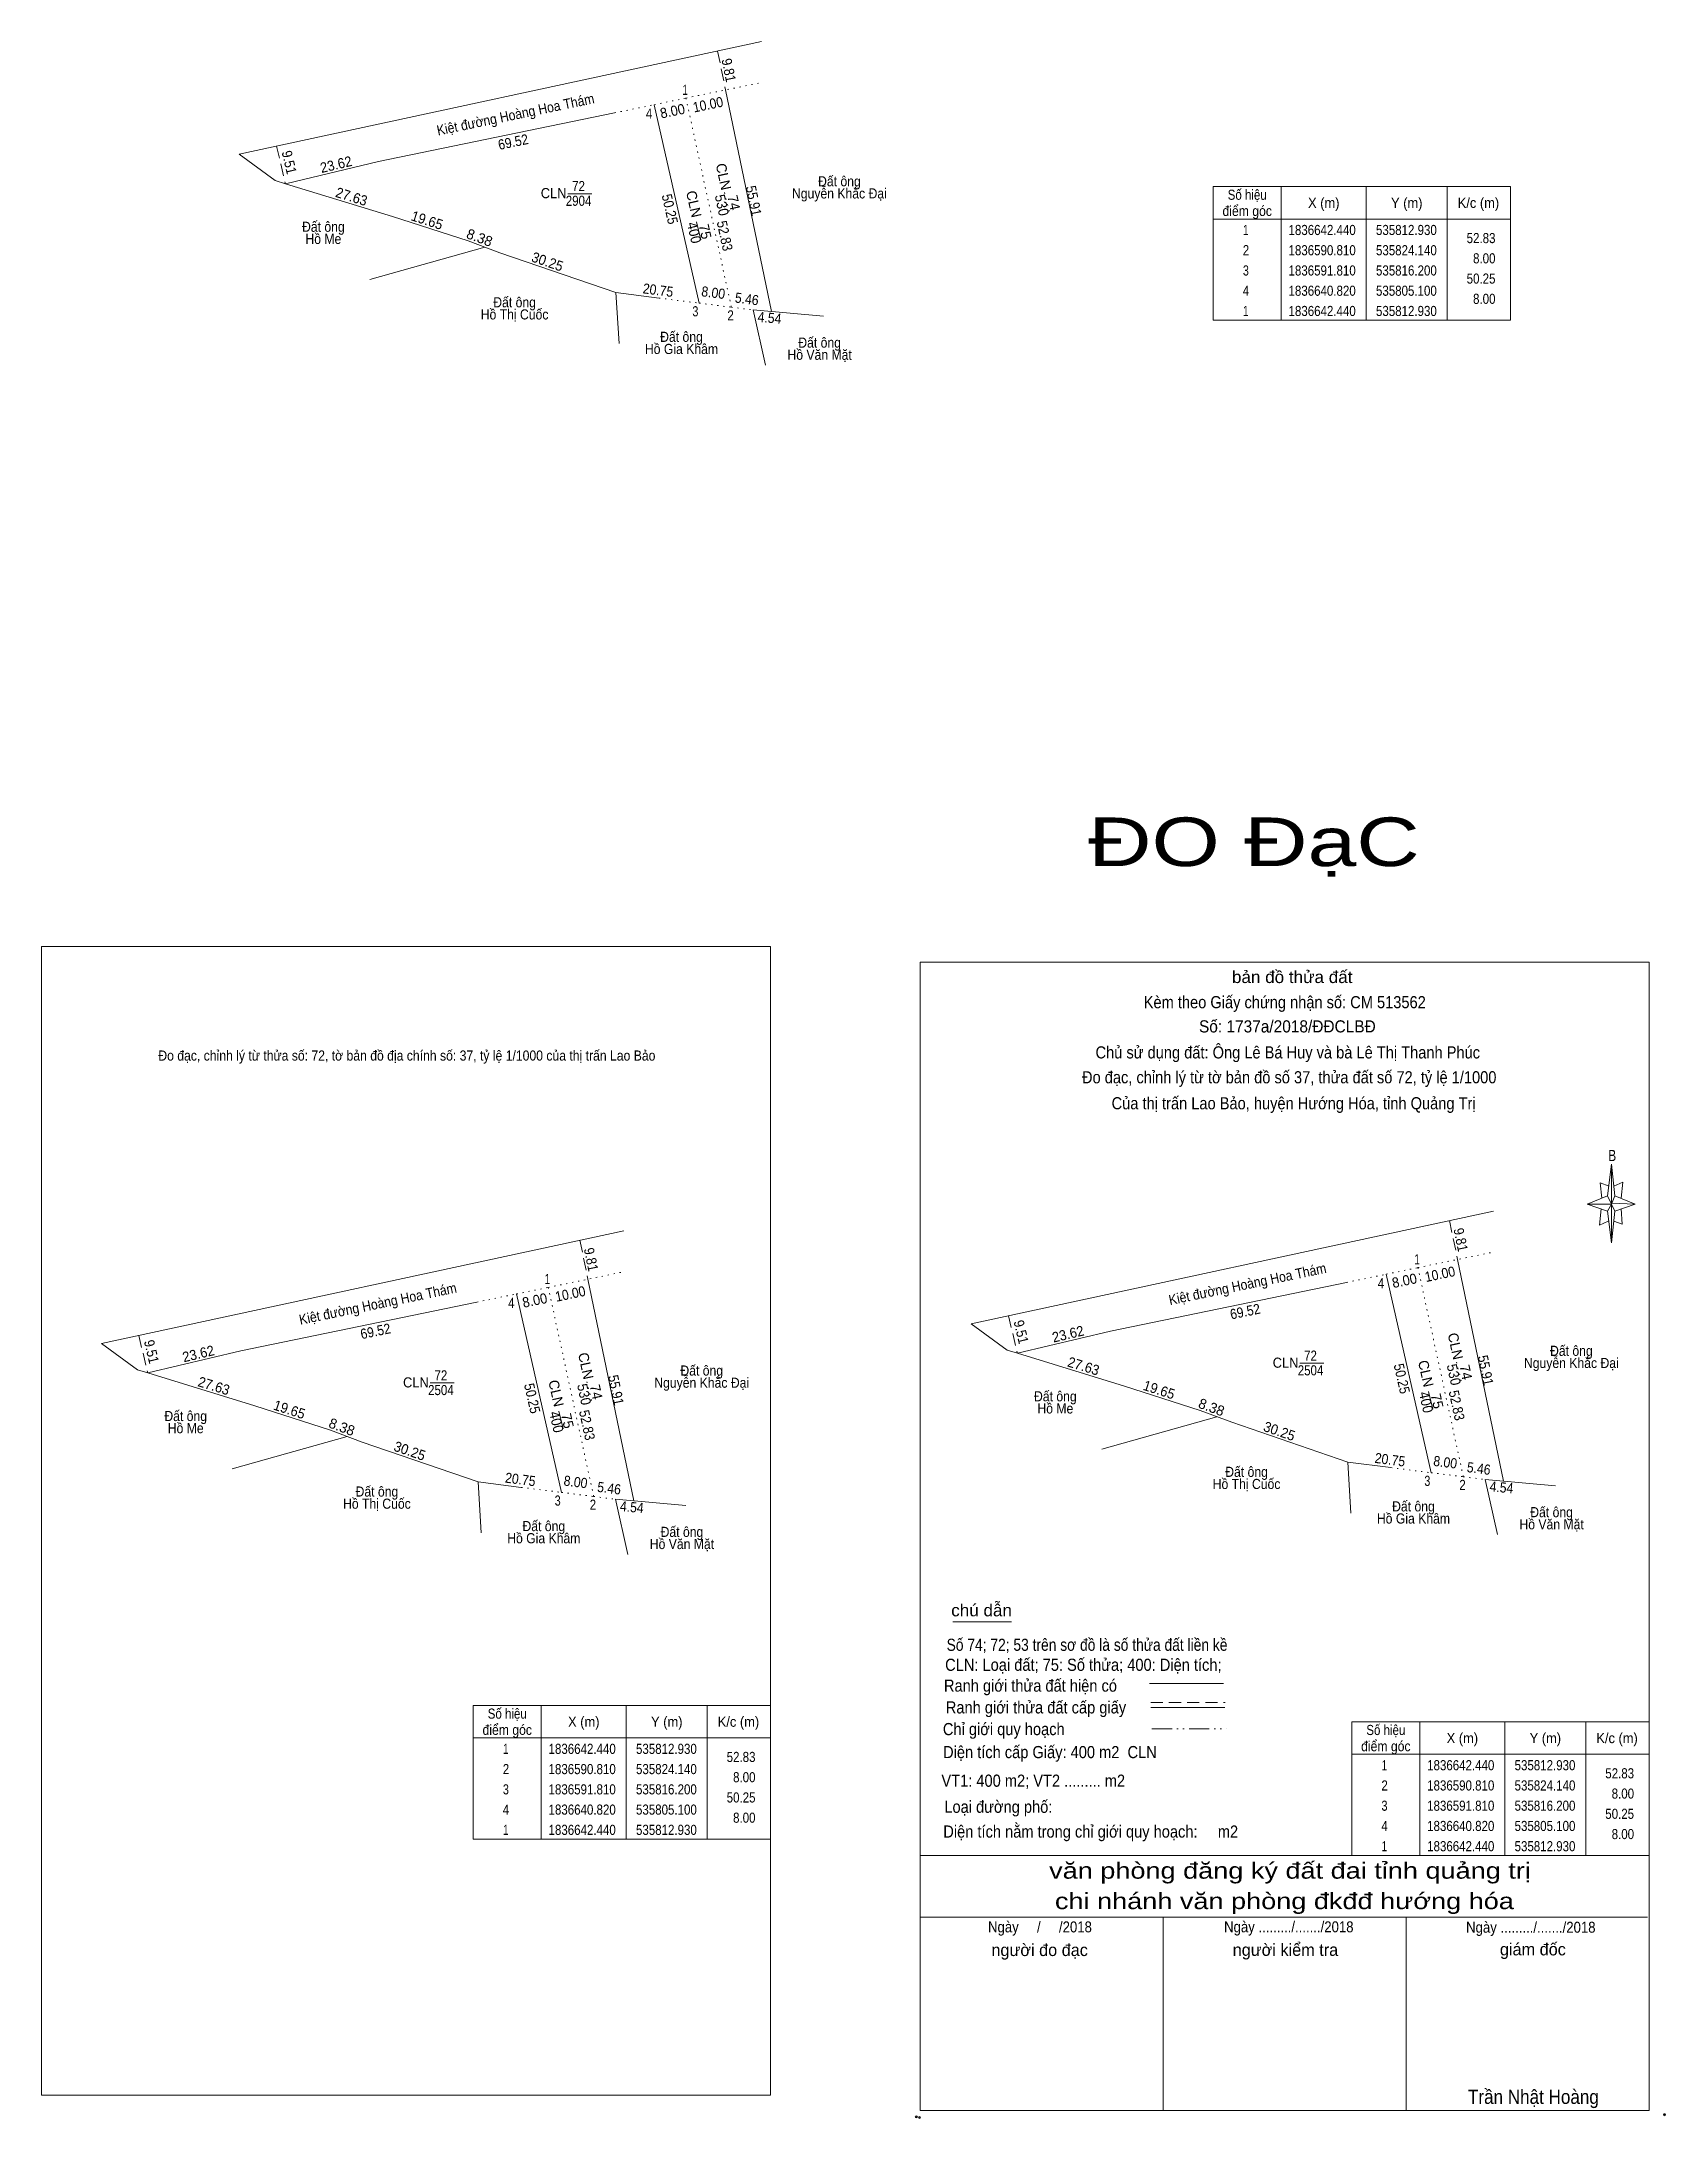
# Model space of a CAD drawing. Header units: metres. Extents: x 535654 to 536055, y 1836144 to 1836656.
import ezdxf
from ezdxf.enums import TextEntityAlignment as Align

# ---------------------------------------------------------------- set-up
doc = ezdxf.new("R2010")
doc.units = ezdxf.units.M
doc.header["$PDMODE"] = 32
doc.header["$PDSIZE"] = 0.5
for name, pattern in [('DASH_DOUBLE_DOT', [9.2, 5, -1.2, 0.3, -1.2, 0.3, -1.2]), ('DOTTED', [1.5, 0.3, -1.2]), ('MEDIUM_DASHED', [4.5, 3, -1.5])]:
    doc.linetypes.add(name, pattern=pattern)
for name, color, linetype, lineweight in [('10', 7, 'DOTTED', 13), ('17', 7, 'Continuous', 13), ('5', 7, 'Continuous', 13), ('51', 7, 'Continuous', 13), ('6', 7, 'Continuous', 13), ('63', 7, 'Continuous', 13)]:
    doc.layers.add(name, color=color, linetype=linetype, lineweight=lineweight)
doc.layers.add('7', color=7, linetype='Continuous')

msp = doc.modelspace()

# ---------------------------------------------------------------- linework, layer by layer
at = {"layer": '10'}
for p, q in [((535812.93, 1836642.44), (535831.02, 1836646.17)), ((535795.31, 1836638.8), (535805.1, 1836640.82)), ((535805.1, 1836640.82), (535812.93, 1836642.44)), ((535812.93, 1836642.44), (535824.14, 1836590.81)), ((535822.43, 1836619.13), (535823.81, 1836613.84)), ((535806.28, 1836593.06), (535816.2, 1836591.81)), ((535816.2, 1836591.81), (535824.14, 1836590.81)), ((535824.14, 1836590.81), (535829.56, 1836590.12)), ((535993.68, 1836353.64), (536011.77, 1836357.37)), ((535778.93, 1836348.77), (535797.02, 1836352.5)), ((535976.06, 1836350), (535985.85, 1836352.02)), ((535985.85, 1836352.02), (535993.68, 1836353.64)), ((535993.68, 1836353.64), (536004.89, 1836302.01)), ((535761.31, 1836345.13), (535771.1, 1836347.15)), ((535771.1, 1836347.15), (535778.93, 1836348.77)), ((535778.93, 1836348.77), (535790.14, 1836297.14)), ((536003.18, 1836330.33), (536004.56, 1836325.04)), ((535788.43, 1836325.46), (535789.81, 1836320.17)), ((535987.03, 1836304.26), (535996.95, 1836303.01)), ((535996.95, 1836303.01), (536004.89, 1836302.01)), ((536004.89, 1836302.01), (536010.31, 1836301.32)), ((535772.28, 1836299.39), (535782.2, 1836298.14)), ((535782.2, 1836298.14), (535790.14, 1836297.14)), ((535790.14, 1836297.14), (535795.56, 1836296.45))]:
    msp.add_line(p, q, dxfattribs=at)
at = {"layer": '10', "linetype": 'Continuous'}
for p, q in [((535763.3, 1836605.63), (535734.87, 1836597.61)), ((535796.4, 1836581.85), (535795.62, 1836594.41)), ((535944.05, 1836316.83), (535915.62, 1836308.81)), ((535729.3, 1836311.96), (535700.87, 1836303.94)), ((535977.15, 1836293.05), (535976.37, 1836305.61)), ((535762.4, 1836288.18), (535761.62, 1836300.74))]:
    msp.add_line(p, q, dxfattribs=at)
for points in [[(535822.72, 1836644.46), (535834.08, 1836589.72), (535829.56, 1836590.12)], [(535806.28, 1836593.06), (535795.62, 1836594.41), (535767.01, 1836604.25), (535759.15, 1836607.17), (535740.45, 1836613.21), (535714.03, 1836621.3), (535737.01, 1836626.75), (535795.31, 1836638.8)], [(535714.03, 1836621.3), (535711.48, 1836622.08), (535702.61, 1836628.56)], [(535846.88, 1836588.59), (535829.56, 1836590.12), (535832.55, 1836576.51)], [(536003.47, 1836355.66), (536014.83, 1836300.92), (536010.31, 1836301.32)], [(535788.72, 1836350.79), (535800.08, 1836296.05), (535795.56, 1836296.45)], [(535987.03, 1836304.26), (535976.37, 1836305.61), (535947.76, 1836315.45), (535939.9, 1836318.37), (535921.2, 1836324.41), (535894.78, 1836332.5), (535917.76, 1836337.95), (535976.06, 1836350)], [(535772.28, 1836299.39), (535761.62, 1836300.74), (535733.01, 1836310.58), (535725.15, 1836313.5), (535706.45, 1836319.54), (535680.03, 1836327.63), (535703.01, 1836333.08), (535761.31, 1836345.13)], [(535894.78, 1836332.5), (535892.23, 1836333.28), (535883.36, 1836339.76)], [(535680.03, 1836327.63), (535677.48, 1836328.41), (535668.61, 1836334.89)], [(536027.63, 1836299.79), (536010.31, 1836301.32), (536013.3, 1836287.71)], [(535812.88, 1836294.92), (535795.56, 1836296.45), (535798.55, 1836282.84)]]:
    msp.add_lwpolyline(points, dxfattribs=at)
at = {"layer": '17'}
msp.add_line((535878.84, 1836266.18), (535893.32, 1836266.18), dxfattribs=at)
at = {"layer": '5'}
for p, q in [((536040.5, 1836371.36), (536041.5, 1836379.16)), ((536040.5, 1836367.56), (536035.5, 1836369.36)), ((536042.3, 1836367.56), (536041.5, 1836359.76)), ((536042.3, 1836371.36), (536047.3, 1836369.36)), ((536043.9, 1836368.16), (536044.1, 1836364.36)), ((536044.1, 1836364.36), (536042.1, 1836365.16)), ((535870.76, 1836208.48), (536050.76, 1836208.48)), ((535870.76, 1836193.28), (536050.36, 1836193.28)), ((535870.76, 1836193.28), (536050.36, 1836193.28)), ((535870.76, 1836193.28), (536050.36, 1836193.28)), ((535930.76, 1836145.48), (535930.76, 1836193.28)), ((535990.76, 1836145.48), (535990.76, 1836193.28))]:
    msp.add_line(p, q, dxfattribs=at)
for points in [[(535653.8, 1836432.94), (535833.8, 1836432.94), (535833.8, 1836149.34), (535653.8, 1836149.34)], [(535870.76, 1836429.08), (536050.76, 1836429.08), (536050.76, 1836145.48), (535870.76, 1836145.48)], [(536041.5, 1836379.16), (536042.3, 1836371.36), (536041.5, 1836369.36)], [(536041.5, 1836369.36), (536035.5, 1836369.36), (536040.5, 1836371.36), (536042.3, 1836367.56), (536047.3, 1836369.36), (536041.5, 1836369.56)], [(536041.5, 1836369.36), (536041.5, 1836359.76), (536040.5, 1836367.56)]]:
    msp.add_lwpolyline(points, close=True, dxfattribs=at)
for points in [[(536040.9, 1836373.76), (536038.7, 1836374.56), (536039.1, 1836370.76)], [(536042.1, 1836373.76), (536044.3, 1836374.76), (536043.9, 1836370.76)], [(536041.5, 1836369.36), (536040.5, 1836371.36), (536035.5, 1836369.36)], [(536038.9, 1836368.16), (536038.5, 1836364.16), (536040.7, 1836365.16)], [(536041.5, 1836369.36), (536042.3, 1836367.56), (536047.3, 1836369.36)], [(536050.76, 1836145.48), (535870.76, 1836145.48), (535870.76, 1836193.28)]]:
    msp.add_lwpolyline(points, dxfattribs=at)
for p in [(535869.82, 1836143.94), (535870.62, 1836143.8)]:
    msp.add_point(p, dxfattribs=at)
at = {"layer": '51'}
for p, q in [((535805.1, 1836640.82), (535816.2, 1836591.81)), ((535985.85, 1836352.02), (535996.95, 1836303.01)), ((535771.1, 1836347.15), (535782.2, 1836298.14))]:
    msp.add_line(p, q, dxfattribs=at)
at = {"layer": '6'}
for p, q in [((535927.42, 1836250.92), (535945.7, 1836250.92)), ((535927.7, 1836245.06), (535945.98, 1836245.06))]:
    msp.add_line(p, q, dxfattribs=at)
at = {"layer": '6', "linetype": 'MEDIUM_DASHED'}
msp.add_line((535927.7, 1836246.3), (535946.1, 1836246.3), dxfattribs=at)
at = {"layer": '6'}
msp.add_point((536054.56, 1836144.48), dxfattribs=at)
at = {"layer": '63'}
for p, q in [((535702.61, 1836628.56), (535831.59, 1836656.41)), ((535783.75, 1836618.83), (535789.73, 1836618.83)), ((535959.93, 1836620.58), (535959.93, 1836587.58)), ((535980.93, 1836620.58), (535980.93, 1836587.58)), ((536000.93, 1836620.58), (536000.93, 1836587.58)), ((535815.55, 1836611.86), (535816.61, 1836607.48)), ((535943.13, 1836612.58), (536016.53, 1836612.58)), ((535883.36, 1836339.76), (536012.34, 1836367.61)), ((535668.61, 1836334.89), (535797.59, 1836362.74)), ((535964.5, 1836330.03), (535970.48, 1836330.03)), ((535749.75, 1836325.16), (535755.73, 1836325.16)), ((535996.3, 1836323.06), (535997.36, 1836318.68)), ((535781.55, 1836318.19), (535782.61, 1836313.81)), ((535777.2, 1836245.52), (535777.2, 1836212.52)), ((535798.2, 1836245.52), (535798.2, 1836212.52)), ((535818.2, 1836245.52), (535818.2, 1836212.52)), ((535994.16, 1836241.48), (535994.16, 1836208.48)), ((536015.16, 1836241.48), (536015.16, 1836208.48)), ((536035.16, 1836241.48), (536035.16, 1836208.48)), ((535760.4, 1836237.52), (535833.8, 1836237.52)), ((535977.36, 1836233.48), (536050.76, 1836233.48))]:
    msp.add_line(p, q, dxfattribs=at)
at = {"layer": '63', "linetype": 'MEDIUM_DASHED'}
for p, q in [((535820.74, 1836654.07), (535822.72, 1836644.46)), ((535711.83, 1836630.55), (535714.03, 1836621.3)), ((536001.49, 1836365.27), (536003.47, 1836355.66)), ((535786.74, 1836360.4), (535788.72, 1836350.79)), ((535892.58, 1836341.75), (535894.78, 1836332.5)), ((535677.83, 1836336.88), (535680.03, 1836327.63))]:
    msp.add_line(p, q, dxfattribs=at)
at = {"layer": '63', "linetype": 'DASH_DOUBLE_DOT'}
msp.add_line((535927.96, 1836239.8), (535946.36, 1836239.8), dxfattribs=at)
at = {"layer": '63'}
for points in [[(535943.13, 1836620.58), (536016.53, 1836620.58), (536016.53, 1836587.58), (535943.13, 1836587.58)], [(535760.4, 1836245.52), (535833.8, 1836245.52), (535833.8, 1836212.52), (535760.4, 1836212.52)], [(535977.36, 1836241.48), (536050.76, 1836241.48), (536050.76, 1836208.48), (535977.36, 1836208.48)]]:
    msp.add_lwpolyline(points, close=True, dxfattribs=at)

# ---------------------------------------------------------------- texts
at = {"layer": '10'}
for s, p in [('CLN', (535820.974, 1836622.78)), ('74', (535823.544, 1836616.355)), ('CLN', (536001.724, 1836333.98)), ('CLN', (535786.974, 1836329.11)), ('74', (536004.294, 1836327.555)), ('74', (535789.544, 1836322.685))]:
    msp.add_text(s, height=2.5, rotation=282.25, dxfattribs=at).set_placement(p, align=Align.CENTER)
at = {"layer": '10', "width": 0.95}
for p in [(535820.588, 1836615.765), (536001.338, 1836326.965), (535786.588, 1836322.095)]:
    msp.add_text('530', height=2.5, rotation=282.25, dxfattribs=at).set_placement(p, align=Align.CENTER)
at = {"layer": '5'}
for s, height, width, p in [('ĐO ĐạC', 12, 1.35, (535953.19, 1836452.8)), ('bản đồ thửa đất', 3, 1.05, (535962.64, 1836423.92)), ('Kèm theo Giấy chứng nhận số: CM 513562', 3, 0.9, (535960.8, 1836417.7)), ('Số: 1737a/2018/ĐĐCLBĐ', 3, 0.95, (535961.445, 1836411.72)), ('Chủ sử dụng đất: Ông Lê Bá Huy và bà Lê Thị Thanh Phúc', 3, 0.9, (535961.545, 1836405.3)), ('Đo đạc, chỉnh lý từ tờ bản đồ số 37, thửa đất số 72, tỷ lệ 1/1000 ', 3, 0.9, (535962.4, 1836399.16)), ('Của thị trấn Lao Bảo, huyện Hướng Hóa, tỉnh Quảng Trị', 3, 0.9, (535962.99, 1836392.74)), ('B', 2.755, 0.8, (536041.66, 1836379.96)), ('văn phòng đăng ký đất đai tỉnh quảng trị', 4, 1.25, (535962.09, 1836202.76)), ('chi nhánh văn phòng đkđđ hướng hóa', 4, 1.25, (535960.71, 1836195.24)), ('Ngày     /     /2018', 2.7, 0.9, (535900.35, 1836189.5)), ('Ngày ........./......./2018', 2.7, 0.9, (535961.8, 1836189.52)), ('Ngày ........./......./2018', 2.7, 0.9, (536021.56, 1836189.42)), ('Trần Nhật Hoàng', 3.5, 0.9, (536022.2, 1836147.14))]:
    msp.add_text(s, height=height, dxfattribs=dict(at, width=width)).set_placement(p, align=Align.CENTER)
for s, p in [('người đo đạc', (535900.27, 1836183.66)), ('người kiểm tra', (535960.97, 1836183.7)), ('giám đốc', (536022.07, 1836183.82))]:
    msp.add_text(s, height=3, dxfattribs=at).set_placement(p, align=Align.CENTER)
at = {"layer": '6'}
for s, width, p in [('chú dẫn', 1.05, (535878.44, 1836267.54)), ('Số 74; 72; 53 trên sơ đồ là số thửa đất liền kề', 0.85, (535877.3, 1836259.02)), ('CLN: Loại đất; 75: Số thửa; 400: Diện tích;', 0.9, (535876.94, 1836254.08)), ('Ranh giới thửa đất hiện có ', 0.9, (535876.64, 1836248.94)), ('Ranh giới thửa đất cấp giấy', 0.9, (535877.1, 1836243.56)), ('Chỉ giới quy hoạch', 0.9, (535876.38, 1836238.2)), ('Diện tích cấp Giấy: 400 m2  CLN', 0.9, (535876.42, 1836232.52)), ('VT1: 400 m2; VT2 ......... m2', 0.9, (535876.02, 1836225.46)), ('Loại đường phố: ', 0.9, (535876.74, 1836219.02)), ('Diện tích nằm trong chỉ giới quy hoạch:     m2', 0.9, (535876.48, 1836212.9))]:
    msp.add_text(s, height=3, dxfattribs=dict(at, width=width)).set_placement(p)
at = {"layer": '63'}
for s, rotation, width, p in [('9.81', 281.642, 0.9, (535822.282, 1836649.077)), ('Kiệt đường Hoàng Hoa Thám', 11.678, 0.9, (535771.097, 1836637.19)), ('8.00', 11.689, 0.95, (535809.857, 1836638.022)), ('10.00', 11.658, 0.9, (535818.627, 1836639.636)), ('9.51', 283.379, 0.9, (535713.748, 1836626.289)), ('69.52', 11.678, 0.9, (535770.522, 1836630.396)), ('23.62', 13.342, 0.95, (535726.817, 1836624.845)), ('27.63', 342.975, 0.95, (535729.994, 1836616.934)), ('50.25', 282.761, 0.9, (535807.754, 1836614.761)), ('55.91', 281.724, 0.9, (535828.452, 1836616.839)), ('19.65', 342.1, 0.95, (535748.636, 1836611.094)), ('400', 282.761, 0.95, (535813.743, 1836608.941)), ('52.83', 282.25, 0.9, (535821.304, 1836608.17)), ('30.25', 341.02, 0.95, (535778.328, 1836600.884)), ('20.75', 352.818, 0.9, (535805.894, 1836593.782)), ('8.00', 352.822, 0.9, (535819.529, 1836593.169)), ('5.46', 352.745, 0.9, (535827.812, 1836591.615)), ('4.54', 354.952, 0.9, (535833.47, 1836586.953)), ('9.81', 281.642, 0.9, (536003.032, 1836360.277)), ('9.81', 281.642, 0.9, (535788.282, 1836355.407)), ('Kiệt đường Hoàng Hoa Thám', 11.678, 0.9, (535951.847, 1836348.39)), ('8.00', 11.689, 0.95, (535990.607, 1836349.222)), ('10.00', 11.658, 0.9, (535999.377, 1836350.836)), ('Kiệt đường Hoàng Hoa Thám', 11.678, 0.9, (535737.097, 1836343.52)), ('8.00', 11.689, 0.95, (535775.857, 1836344.352)), ('10.00', 11.658, 0.9, (535784.627, 1836345.966)), ('69.52', 11.678, 0.9, (535951.272, 1836341.596)), ('69.52', 11.678, 0.9, (535736.522, 1836336.726)), ('9.51', 283.379, 0.9, (535894.498, 1836337.489)), ('23.62', 13.342, 0.95, (535907.567, 1836336.045)), ('9.51', 283.379, 0.9, (535679.748, 1836332.619)), ('23.62', 13.342, 0.95, (535692.817, 1836331.175)), ('27.63', 342.975, 0.95, (535910.744, 1836328.134)), ('55.91', 281.724, 0.9, (536009.202, 1836328.039)), ('27.63', 342.975, 0.95, (535695.994, 1836323.264)), ('55.91', 281.724, 0.9, (535794.452, 1836323.169)), ('50.25', 282.761, 0.9, (535988.504, 1836325.961)), ('50.25', 282.761, 0.9, (535773.754, 1836321.091)), ('19.65', 342.1, 0.95, (535929.386, 1836322.294)), ('400', 282.761, 0.95, (535994.493, 1836320.141)), ('52.83', 282.25, 0.9, (536002.054, 1836319.37)), ('19.65', 342.1, 0.95, (535714.636, 1836317.424)), ('400', 282.761, 0.95, (535779.743, 1836315.271)), ('52.83', 282.25, 0.9, (535787.304, 1836314.5)), ('30.25', 341.02, 0.95, (535744.323, 1836307.215)), ('30.25', 341.02, 0.95, (535959.073, 1836312.085)), ('20.75', 352.818, 0.9, (535986.644, 1836304.982)), ('8.00', 352.822, 0.9, (536000.279, 1836304.369)), ('5.46', 352.745, 0.9, (536008.562, 1836302.815)), ('20.75', 352.818, 0.9, (535771.894, 1836300.112)), ('8.00', 352.822, 0.9, (535785.529, 1836299.499)), ('5.46', 352.745, 0.9, (535793.812, 1836297.945)), ('4.54', 354.952, 0.9, (536014.22, 1836298.153)), ('4.54', 354.952, 0.9, (535799.47, 1836293.283))]:
    msp.add_text(s, height=2.5, rotation=rotation, dxfattribs=dict(at, width=width)).set_placement(p, align=Align.CENTER)
for s, width, p in [(' 1', 0.75, (535813.43, 1836643.24)), (' 4', 0.85, (535804.61, 1836637.36)), ('52.83', 0.85, (536012.83, 1836606.63)), ('8.00', 0.85, (536012.83, 1836601.63)), ('50.25', 0.85, (536012.83, 1836596.63)), ('8.00', 0.85, (536012.83, 1836591.63)), (' 3', 0.8, (535816, 1836588.55)), (' 2', 0.85, (535824.74, 1836587.54)), (' 1', 0.75, (535994.18, 1836354.44)), (' 1', 0.75, (535779.43, 1836349.57)), (' 4', 0.85, (535985.36, 1836348.56)), (' 4', 0.85, (535770.61, 1836343.69)), (' 3', 0.8, (535996.75, 1836299.75)), (' 2', 0.85, (536005.49, 1836298.74)), (' 3', 0.8, (535782, 1836294.88)), (' 2', 0.85, (535790.74, 1836293.87)), ('52.83', 0.85, (535830.1, 1836231.57)), ('8.00', 0.85, (535830.1, 1836226.57)), ('52.83', 0.85, (536047.06, 1836227.53)), ('50.25', 0.85, (535830.1, 1836221.57)), ('8.00', 0.85, (536047.06, 1836222.53)), ('8.00', 0.85, (535830.1, 1836216.57)), ('50.25', 0.85, (536047.06, 1836217.53)), ('8.00', 0.85, (536047.06, 1836212.53))]:
    msp.add_text(s, height=2.5, dxfattribs=dict(at, width=width)).set_placement(p, align=Align.RIGHT)
for s, width, p in [('CLN', 0.95, (535780.255, 1836617.73)), ('2904', 0.85, (535786.415, 1836615.84)), ('72', 0.85, (535786.41, 1836619.47)), ('Nguyễn Khắc Đại', 0.9, (535850.825, 1836617.66)), ('Đất ông', 0.9, (535850.83, 1836620.66)), ('Số hiệu', 0.85, (535951.53, 1836617.33)), ('điểm góc', 0.9, (535951.53, 1836613.33)), ('X (m)', 0.95, (535970.43, 1836615.33)), ('Y (m)', 0.95, (535990.925, 1836615.33)), ('K/c (m)', 0.95, (536008.63, 1836615.33)), ('Đất ông', 0.9, (535723.4, 1836609.43)), ('Hồ Me', 0.9, (535723.4, 1836606.43)), (' 1', 0.75, (535950.825, 1836608.63)), ('1836642.440', 0.85, (535970.03, 1836608.63)), ('535812.930', 0.85, (535990.835, 1836608.63)), (' 2', 0.85, (535950.83, 1836603.63)), ('1836590.810', 0.85, (535970.03, 1836603.63)), ('535824.140', 0.85, (535990.835, 1836603.63)), (' 3', 0.8, (535950.83, 1836598.63)), ('1836591.810', 0.85, (535970.03, 1836598.63)), ('535816.200', 0.85, (535990.835, 1836598.63)), ('Đất ông', 0.9, (535770.62, 1836590.78)), (' 4', 0.85, (535950.825, 1836593.63)), ('1836640.820', 0.85, (535970.03, 1836593.63)), ('535805.100', 0.85, (535990.835, 1836593.63)), ('Hồ Thị Cuốc', 0.9, (535770.615, 1836587.78)), (' 1', 0.75, (535950.825, 1836588.63)), ('1836642.440', 0.85, (535970.03, 1836588.63)), ('535812.930', 0.85, (535990.835, 1836588.63)), ('Đất ông', 0.9, (535811.83, 1836582.25)), ('Đất ông', 0.9, (535845.94, 1836580.82)), ('Hồ Gia Khâm', 0.9, (535811.83, 1836579.25)), ('Hồ Văn Mặt', 0.9, (535845.945, 1836577.82)), ('CLN', 0.95, (535961.005, 1836328.93)), ('72', 0.85, (535967.16, 1836330.67)), ('Nguyễn Khắc Đại', 0.9, (536031.575, 1836328.86)), ('Đất ông', 0.9, (536031.58, 1836331.86)), ('CLN', 0.95, (535746.255, 1836324.06)), ('72', 0.85, (535752.41, 1836325.8)), ('Nguyễn Khắc Đại', 0.9, (535816.825, 1836323.99)), ('Đất ông', 0.9, (535816.83, 1836326.99)), ('2504', 0.85, (535967.165, 1836327.04)), ('2504', 0.85, (535752.415, 1836322.17)), ('Đất ông', 0.9, (535904.15, 1836320.63)), ('Đất ông', 0.9, (535689.4, 1836315.76)), ('Hồ Me', 0.9, (535904.15, 1836317.63)), ('Hồ Me', 0.9, (535689.4, 1836312.76)), ('Hồ Thị Cuốc', 0.9, (535951.365, 1836298.98)), ('Đất ông', 0.9, (535951.37, 1836301.98)), ('Hồ Thị Cuốc', 0.9, (535736.615, 1836294.11)), ('Đất ông', 0.9, (535736.62, 1836297.11)), ('Đất ông', 0.9, (535992.58, 1836293.45)), ('Đất ông', 0.9, (535777.83, 1836288.58)), ('Hồ Gia Khâm', 0.9, (535992.58, 1836290.45)), ('Hồ Văn Mặt', 0.9, (536026.695, 1836289.02)), ('Đất ông', 0.9, (536026.69, 1836292.02)), ('Hồ Gia Khâm', 0.9, (535777.83, 1836285.58)), ('Hồ Văn Mặt', 0.9, (535811.945, 1836284.15)), ('Đất ông', 0.9, (535811.94, 1836287.15)), ('Số hiệu', 0.85, (535768.8, 1836242.27)), ('điểm góc', 0.9, (535768.8, 1836238.27)), ('X (m)', 0.95, (535787.7, 1836240.27)), ('Y (m)', 0.95, (535808.195, 1836240.27)), ('K/c (m)', 0.95, (535825.9, 1836240.27)), ('Số hiệu', 0.85, (535985.76, 1836238.23)), ('X (m)', 0.95, (536004.66, 1836236.23)), ('Y (m)', 0.95, (536025.155, 1836236.23)), ('K/c (m)', 0.95, (536042.86, 1836236.23)), (' 1', 0.75, (535768.095, 1836233.57)), ('1836642.440', 0.85, (535787.3, 1836233.57)), ('535812.930', 0.85, (535808.105, 1836233.57)), ('điểm góc', 0.9, (535985.76, 1836234.23)), (' 2', 0.85, (535768.1, 1836228.57)), ('1836590.810', 0.85, (535787.3, 1836228.57)), ('535824.140', 0.85, (535808.105, 1836228.57)), (' 1', 0.75, (535985.055, 1836229.53)), ('1836642.440', 0.85, (536004.26, 1836229.53)), ('535812.930', 0.85, (536025.065, 1836229.53)), (' 3', 0.8, (535768.1, 1836223.57)), ('1836591.810', 0.85, (535787.3, 1836223.57)), ('535816.200', 0.85, (535808.105, 1836223.57)), (' 2', 0.85, (535985.06, 1836224.53)), ('1836590.810', 0.85, (536004.26, 1836224.53)), ('535824.140', 0.85, (536025.065, 1836224.53)), (' 4', 0.85, (535768.095, 1836218.57)), ('1836640.820', 0.85, (535787.3, 1836218.57)), ('535805.100', 0.85, (535808.105, 1836218.57)), (' 3', 0.8, (535985.06, 1836219.53)), ('1836591.810', 0.85, (536004.26, 1836219.53)), ('535816.200', 0.85, (536025.065, 1836219.53)), (' 1', 0.75, (535768.095, 1836213.57)), ('1836642.440', 0.85, (535787.3, 1836213.57)), ('535812.930', 0.85, (535808.105, 1836213.57)), (' 4', 0.85, (535985.055, 1836214.53)), ('1836640.820', 0.85, (536004.26, 1836214.53)), ('535805.100', 0.85, (536025.065, 1836214.53)), (' 1', 0.75, (535985.055, 1836209.53)), ('1836642.440', 0.85, (536004.26, 1836209.53)), ('535812.930', 0.85, (536025.065, 1836209.53))]:
    msp.add_text(s, height=2.5, dxfattribs=dict(at, width=width)).set_placement(p, align=Align.CENTER)
for s, rotation, p in [('CLN', 282.761, (535813.665, 1836616.011)), ('8.38', 339.62, (535761.535, 1836606.813)), ('75', 282.761, (535816.452, 1836609.216)), ('CLN', 282.761, (535994.415, 1836327.211)), ('CLN', 282.761, (535779.665, 1836322.341)), ('8.38', 339.62, (535942.28, 1836318.014)), ('75', 282.761, (535997.203, 1836320.411)), ('8.38', 339.62, (535727.53, 1836313.144)), ('75', 282.761, (535782.453, 1836315.541))]:
    msp.add_text(s, height=2.5, rotation=rotation, dxfattribs=at).set_placement(p, align=Align.CENTER)
at = {"layer": '7', "width": 0.9}
msp.add_text('Đo đạc, chỉnh lý từ thửa số: 72, tờ bản đồ địa chính số: 37, tỷ lệ 1/1000 của thị trấn Lao Bảo', height=2.5, dxfattribs=at).set_placement((535744.015, 1836404.77), align=Align.CENTER)

doc.saveas('drawing.dxf')
